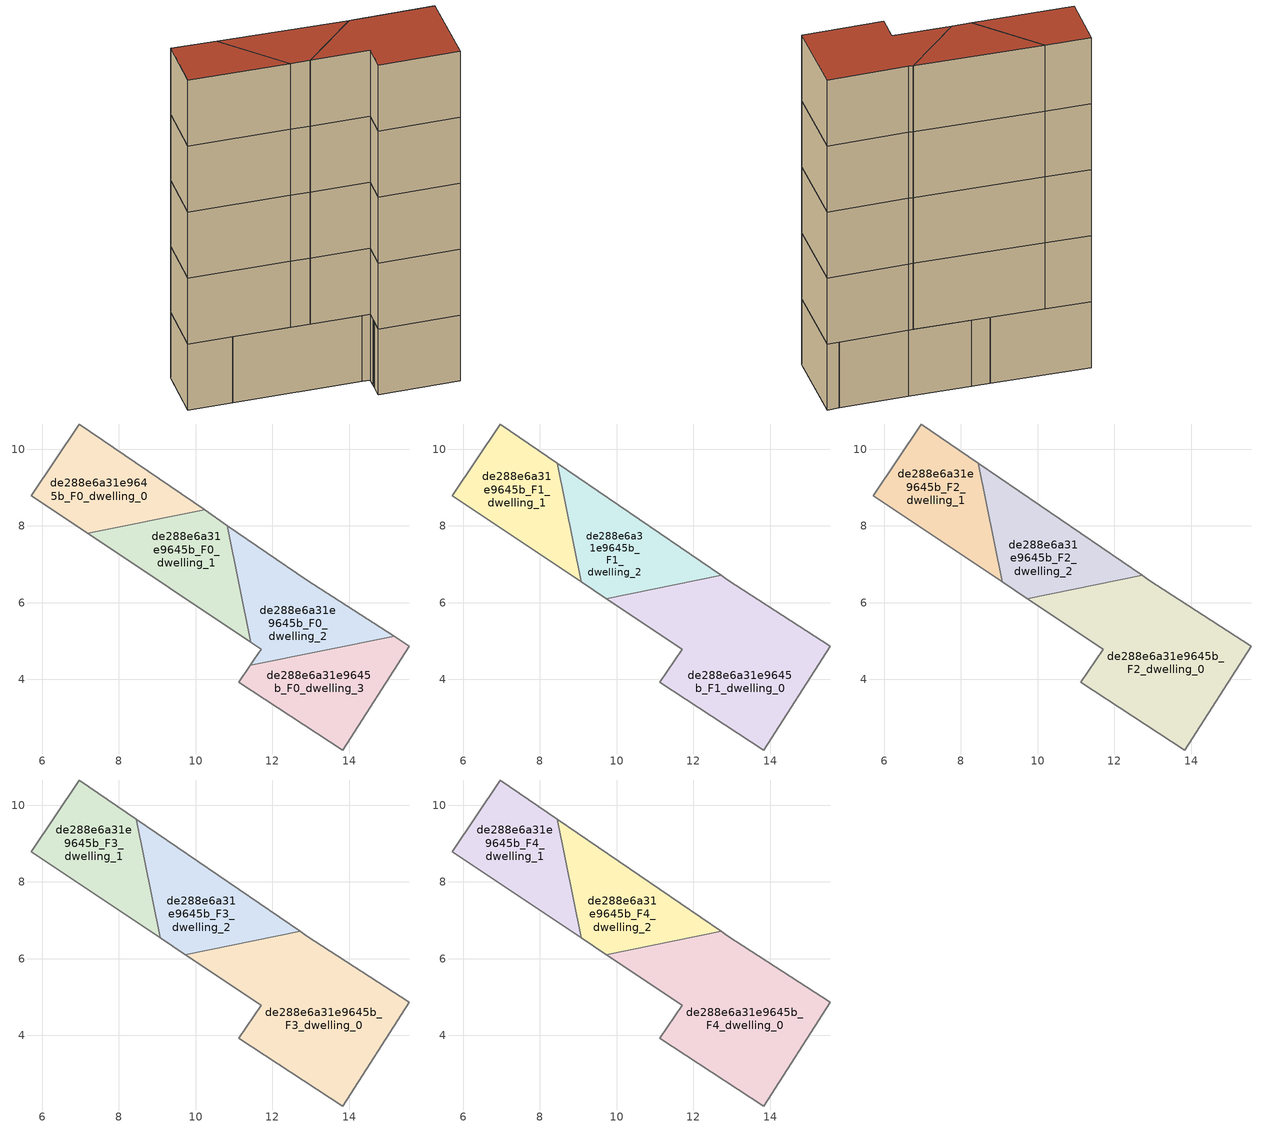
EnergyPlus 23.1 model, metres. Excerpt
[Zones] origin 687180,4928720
de288e6a31e9645b_F0_dwelling_0
 floor ground (EU_floor_Construction): 10.23,8.42 7.18,7.8 5.71,8.78 6.96,10.66 z0
 wall adiabatic (EU_wall_Construction): 10.23,8.42 6.96,10.66 5.71,8.78 7.18,7.8 z0:3
 wall to de288e6a31e9645b_F0_dwelling_1 (EU_wall_Construction): 7.18,7.8 10.23,8.42 z0:3
de288e6a31e9645b_F0_dwelling_1
 floor ground (EU_floor_Construction): 10.83,8.01 11.44,4.97 7.18,7.8 10.23,8.42 z0
 wall adiabatic (EU_wall_Construction): 10.83,8.01 10.23,8.42 / 7.18,7.8 11.44,4.97 z0:3
 wall to de288e6a31e9645b_F0_dwelling_2 (EU_wall_Construction): 11.44,4.97 10.83,8.01 z0:3
de288e6a31e9645b_F0_dwelling_2
 floor ground (EU_floor_Construction): 12.88,6.6 15.17,5.12 11.42,4.37 11.53,4.53 11.7,4.79 11.44,4.97 10.83,8.01 z0
 wall adiabatic (EU_wall_Construction): 11.44,4.97 11.7,4.79 11.53,4.53 / 15.17,5.12 12.88,6.6 10.83,8.01 / 11.42,4.37 11.53,4.53 z0:3
 wall to de288e6a31e9645b_F0_dwelling_3 (EU_wall_Construction): 11.42,4.37 15.17,5.12 z0:3
de288e6a31e9645b_F0_dwelling_3
 floor ground (EU_floor_Construction): 15.57,4.87 13.83,2.16 11.12,3.92 11.42,4.37 15.17,5.12 z0
 wall adiabatic (EU_wall_Construction): 11.42,4.37 11.12,3.92 13.83,2.16 15.57,4.87 15.17,5.12 z0:3
de288e6a31e9645b_F1_dwelling_0
 floor to de288e6a31e9645b_F0_dwelling_3 (EU_floor_Construction): 15.57,4.87 13.83,2.16 11.12,3.92 11.42,4.37 15.17,5.12 z3
 floor to de288e6a31e9645b_F0_dwelling_2 (EU_floor_Construction): 15.17,5.12 11.42,4.37 11.47,4.45 11.7,4.79 11.44,4.97 11.15,6.39 12.72,6.71 12.88,6.6 z3
 floor to de288e6a31e9645b_F0_dwelling_1 (EU_floor_Construction): 11.15,6.39 11.44,4.97 9.73,6.11 z3
 wall adiabatic (EU_wall_Construction): 9.73,6.11 11.7,4.79 11.12,3.92 13.83,2.16 15.57,4.87 12.88,6.6 12.72,6.71 z3:6
 wall to de288e6a31e9645b_F1_dwelling_2 (EU_wall_Construction): 12.72,6.71 9.73,6.11 z3:6
de288e6a31e9645b_F1_dwelling_1
 floor to de288e6a31e9645b_F0_dwelling_0 (EU_floor_Construction): 8.46,9.63 8.76,8.12 7.18,7.8 5.71,8.78 6.96,10.66 z3
 floor to de288e6a31e9645b_F0_dwelling_1 (EU_floor_Construction): 8.76,8.12 9.08,6.54 7.18,7.8 z3
 wall to de288e6a31e9645b_F1_dwelling_2 (EU_wall_Construction): 9.08,6.54 8.45,9.63 z3:6
 wall adiabatic (EU_wall_Construction): 8.45,9.63 6.96,10.66 5.71,8.78 9.08,6.54 z3:6
de288e6a31e9645b_F1_dwelling_2
 floor to de288e6a31e9645b_F0_dwelling_1 (EU_floor_Construction): 10.83,8.01 11.15,6.39 9.73,6.11 9.08,6.54 8.76,8.12 10.23,8.42 z3
 floor to de288e6a31e9645b_F0_dwelling_0 (EU_floor_Construction): 10.23,8.42 8.76,8.12 8.46,9.63 z3
 floor to de288e6a31e9645b_F0_dwelling_2 (EU_floor_Construction): 12.72,6.71 11.15,6.39 10.83,8.01 z3
 wall adiabatic (EU_wall_Construction): 12.72,6.71 8.45,9.63 / 9.08,6.54 9.73,6.11 z3:6
de288e6a31e9645b_F2_dwelling_0
 floor to de288e6a31e9645b_F1_dwelling_0 (EU_floor_Construction): 15.57,4.87 13.83,2.16 11.12,3.92 11.7,4.79 9.73,6.11 12.72,6.71 12.88,6.6 z6
 wall adiabatic (EU_wall_Construction): 9.73,6.11 11.7,4.79 11.12,3.92 13.83,2.16 15.57,4.87 12.88,6.6 12.72,6.71 z6:9
 wall to de288e6a31e9645b_F2_dwelling_2 (EU_wall_Construction): 12.72,6.71 9.73,6.11 z6:9
de288e6a31e9645b_F2_dwelling_1
 floor to de288e6a31e9645b_F1_dwelling_1 (EU_floor_Construction): 8.45,9.63 9.08,6.54 5.71,8.78 6.96,10.66 z6
 wall to de288e6a31e9645b_F2_dwelling_2 (EU_wall_Construction): 9.08,6.54 8.45,9.63 z6:9
 wall adiabatic (EU_wall_Construction): 8.45,9.63 6.96,10.66 5.71,8.78 9.08,6.54 z6:9
de288e6a31e9645b_F2_dwelling_2
 floor to de288e6a31e9645b_F1_dwelling_2 (EU_floor_Construction): 12.72,6.71 9.73,6.11 9.08,6.54 8.45,9.63 z6
 wall adiabatic (EU_wall_Construction): 12.72,6.71 8.45,9.63 / 9.08,6.54 9.73,6.11 z6:9
de288e6a31e9645b_F3_dwelling_0
 floor to de288e6a31e9645b_F2_dwelling_0 (EU_floor_Construction): 15.57,4.87 13.83,2.16 11.12,3.92 11.7,4.79 9.73,6.11 12.72,6.71 12.88,6.6 z9
 wall adiabatic (EU_wall_Construction): 9.73,6.11 11.7,4.79 11.12,3.92 13.83,2.16 15.57,4.87 12.88,6.6 12.72,6.71 z9:12
 wall to de288e6a31e9645b_F3_dwelling_2 (EU_wall_Construction): 12.72,6.71 9.73,6.11 z9:12
de288e6a31e9645b_F3_dwelling_1
 floor to de288e6a31e9645b_F2_dwelling_1 (EU_floor_Construction): 8.45,9.63 9.08,6.54 5.71,8.78 6.96,10.66 z9
 wall to de288e6a31e9645b_F3_dwelling_2 (EU_wall_Construction): 9.08,6.54 8.45,9.63 z9:12
 wall adiabatic (EU_wall_Construction): 8.45,9.63 6.96,10.66 5.71,8.78 9.08,6.54 z9:12
de288e6a31e9645b_F3_dwelling_2
 floor to de288e6a31e9645b_F2_dwelling_2 (EU_floor_Construction): 12.72,6.71 9.73,6.11 9.08,6.54 8.45,9.63 z9
 wall adiabatic (EU_wall_Construction): 12.72,6.71 8.45,9.63 / 9.08,6.54 9.73,6.11 z9:12
de288e6a31e9645b_F4_dwelling_0
 floor to de288e6a31e9645b_F3_dwelling_0 (EU_floor_Construction): 15.57,4.87 13.83,2.16 11.12,3.92 11.7,4.79 9.73,6.11 12.72,6.71 12.88,6.6 z12
 wall adiabatic (EU_wall_Construction): 9.73,6.11 11.7,4.79 11.12,3.92 13.83,2.16 15.57,4.87 12.88,6.6 12.72,6.71 z12:15
 wall to de288e6a31e9645b_F4_dwelling_2 (EU_wall_Construction): 12.72,6.71 9.73,6.11 z12:15
 roof outside (EU_roof_Construction): 13.83,2.16 15.57,4.87 12.88,6.6 12.72,6.71 9.73,6.11 11.7,4.79 11.12,3.92 z15
de288e6a31e9645b_F4_dwelling_1
 floor to de288e6a31e9645b_F3_dwelling_1 (EU_floor_Construction): 8.45,9.63 9.08,6.54 5.71,8.78 6.96,10.66 z12
 wall to de288e6a31e9645b_F4_dwelling_2 (EU_wall_Construction): 9.08,6.54 8.45,9.63 z12:15
 wall adiabatic (EU_wall_Construction): 8.45,9.63 6.96,10.66 5.71,8.78 9.08,6.54 z12:15
 roof outside (EU_roof_Construction): 9.08,6.54 8.45,9.63 6.96,10.66 5.71,8.78 z15
de288e6a31e9645b_F4_dwelling_2
 floor to de288e6a31e9645b_F3_dwelling_2 (EU_floor_Construction): 12.72,6.71 9.73,6.11 9.08,6.54 8.45,9.63 z12
 wall adiabatic (EU_wall_Construction): 12.72,6.71 8.45,9.63 / 9.08,6.54 9.73,6.11 z12:15
 roof outside (EU_roof_Construction): 12.72,6.71 8.45,9.63 9.08,6.54 9.73,6.11 z15
[Building]
EU S2 Campaign: North Axis=0; Terrain=City; Solar Distribution=FullExterior
[Site:Location]
Bologna: Latitude=44.5; Longitude=11.25; Time Zone=1; Elevation=37
[SizingPeriod:WeatherFileDays]
AnnualSizingPeriod: Begin Month=1; Begin Day of Month=1; End Month=12; End Day of Month=31; Day of Week for Start Day=Monday; Use Weather File Daylight Saving Period=No; Use Weather File Rain and Snow Indicators=No
[MATERIAL]
EU_InternalMass_Material: Roughness=MediumRough; Thickness=0.1; Conductivity=1; Density=1800; Specific Heat=900; Thermal Absorptance=0.9; Solar Absorptance=0.7; Visible Absorptance=0.7
[MATERIAL:NOMASS] Roughness=MediumRough; Thermal Absorptance=0.9; Solar Absorptance=0.7; Visible Absorptance=0.7
Name | Thermal Resistance
EU_wall_NoMass | 0.905828
EU_roof_NoMass | 0.37593
EU_floor_NoMass | 0.67114
[CONSTRUCTION]
EU_wall_Construction: EU_wall_NoMass
EU_roof_Construction: EU_roof_NoMass
EU_floor_Construction: EU_floor_NoMass
EU_InternalMass_Construction: EU_InternalMass_Material
[ZONE] Type=1; Multiplier=1; Ceiling Height=autocalculate; Floor Area=autocalculate; Part of Total Floor Area=Yes
Name | Volume
de288e6a31e9645b_F0_dwelling_0 | 19.2261
de288e6a31e9645b_F1_dwelling_0; de288e6a31e9645b_F2_dwelling_0; de288e6a31e9645b_F3_dwelling_0; de288e6a31e9645b_F4_dwelling_0 | 39.2402
de288e6a31e9645b_F0_dwelling_1 | 19.2217
de288e6a31e9645b_F1_dwelling_1; de288e6a31e9645b_F2_dwelling_1; de288e6a31e9645b_F3_dwelling_1; de288e6a31e9645b_F4_dwelling_1 | 19.6208
de288e6a31e9645b_F0_dwelling_2 | 20.02
de288e6a31e9645b_F1_dwelling_2; de288e6a31e9645b_F2_dwelling_2; de288e6a31e9645b_F3_dwelling_2; de288e6a31e9645b_F4_dwelling_2 | 19.623
de288e6a31e9645b_F0_dwelling_3 | 20.0134
[INTERNALMASS] Construction=EU_InternalMass_Construction
Name | Zone or ZoneList | Surface Area
de288e6a31e9645b_F0_dwelling_0_EU_InternalMass | de288e6a31e9645b_F0_dwelling_0 | 6.40942
de288e6a31e9645b_F0_dwelling_1_EU_InternalMass | de288e6a31e9645b_F0_dwelling_1 | 6.40642
de288e6a31e9645b_F0_dwelling_2_EU_InternalMass | de288e6a31e9645b_F0_dwelling_2 | 6.67296
de288e6a31e9645b_F0_dwelling_3_EU_InternalMass | de288e6a31e9645b_F0_dwelling_3 | 6.67127
de288e6a31e9645b_F1_dwelling_0_EU_InternalMass | de288e6a31e9645b_F1_dwelling_0 | 13.0798
de288e6a31e9645b_F1_dwelling_1_EU_InternalMass | de288e6a31e9645b_F1_dwelling_1 | 6.54043
de288e6a31e9645b_F1_dwelling_2_EU_InternalMass | de288e6a31e9645b_F1_dwelling_2 | 6.54082
de288e6a31e9645b_F2_dwelling_0_EU_InternalMass | de288e6a31e9645b_F2_dwelling_0 | 13.0798
de288e6a31e9645b_F2_dwelling_1_EU_InternalMass | de288e6a31e9645b_F2_dwelling_1 | 6.54043
de288e6a31e9645b_F2_dwelling_2_EU_InternalMass | de288e6a31e9645b_F2_dwelling_2 | 6.54082
de288e6a31e9645b_F3_dwelling_0_EU_InternalMass | de288e6a31e9645b_F3_dwelling_0 | 13.0798
de288e6a31e9645b_F3_dwelling_1_EU_InternalMass | de288e6a31e9645b_F3_dwelling_1 | 6.54043
de288e6a31e9645b_F3_dwelling_2_EU_InternalMass | de288e6a31e9645b_F3_dwelling_2 | 6.54082
de288e6a31e9645b_F4_dwelling_0_EU_InternalMass | de288e6a31e9645b_F4_dwelling_0 | 13.0798
de288e6a31e9645b_F4_dwelling_1_EU_InternalMass | de288e6a31e9645b_F4_dwelling_1 | 6.54043
de288e6a31e9645b_F4_dwelling_2_EU_InternalMass | de288e6a31e9645b_F4_dwelling_2 | 6.54082
[OTHEREQUIPMENT] Fuel Type=Electricity; Design Level Calculation Method=Watts/Area; Power per Zone Floor Area=1; Fraction Latent=0; Fraction Radiant=0; Fraction Lost=0; Carbon Dioxide Generation Rate=0; EndUse Subcategory=EU_Step8_InternalGains
Name | Zone or ZoneList or Space or SpaceList | Schedule
EU_Step8_InternalGain_de288e6a31e9645b_F0_dwelling_0_f000 | de288e6a31e9645b_F0_dwelling_0 | EU_Step8_GainSchedule_de288e6a31e9645b_F0_dwelling_0_f000
EU_Step8_InternalGain_de288e6a31e9645b_F0_dwelling_1_f000 | de288e6a31e9645b_F0_dwelling_1 | EU_Step8_GainSchedule_de288e6a31e9645b_F0_dwelling_1_f000
EU_Step8_InternalGain_de288e6a31e9645b_F0_dwelling_2_f000 | de288e6a31e9645b_F0_dwelling_2 | EU_Step8_GainSchedule_de288e6a31e9645b_F0_dwelling_2_f000
EU_Step8_InternalGain_de288e6a31e9645b_F0_dwelling_3_f000 | de288e6a31e9645b_F0_dwelling_3 | EU_Step8_GainSchedule_de288e6a31e9645b_F0_dwelling_3_f000
EU_Step8_InternalGain_de288e6a31e9645b_F1_dwelling_0_f000 | de288e6a31e9645b_F1_dwelling_0 | EU_Step8_GainSchedule_de288e6a31e9645b_F1_dwelling_0_f000
EU_Step8_InternalGain_de288e6a31e9645b_F1_dwelling_1_f000 | de288e6a31e9645b_F1_dwelling_1 | EU_Step8_GainSchedule_de288e6a31e9645b_F1_dwelling_1_f000
EU_Step8_InternalGain_de288e6a31e9645b_F1_dwelling_2_f000 | de288e6a31e9645b_F1_dwelling_2 | EU_Step8_GainSchedule_de288e6a31e9645b_F1_dwelling_2_f000
EU_Step8_InternalGain_de288e6a31e9645b_F2_dwelling_0_f000 | de288e6a31e9645b_F2_dwelling_0 | EU_Step8_GainSchedule_de288e6a31e9645b_F2_dwelling_0_f000
EU_Step8_InternalGain_de288e6a31e9645b_F2_dwelling_1_f000 | de288e6a31e9645b_F2_dwelling_1 | EU_Step8_GainSchedule_de288e6a31e9645b_F2_dwelling_1_f000
EU_Step8_InternalGain_de288e6a31e9645b_F2_dwelling_2_f000 | de288e6a31e9645b_F2_dwelling_2 | EU_Step8_GainSchedule_de288e6a31e9645b_F2_dwelling_2_f000
EU_Step8_InternalGain_de288e6a31e9645b_F3_dwelling_0_f000 | de288e6a31e9645b_F3_dwelling_0 | EU_Step8_GainSchedule_de288e6a31e9645b_F3_dwelling_0_f000
EU_Step8_InternalGain_de288e6a31e9645b_F3_dwelling_1_f000 | de288e6a31e9645b_F3_dwelling_1 | EU_Step8_GainSchedule_de288e6a31e9645b_F3_dwelling_1_f000
EU_Step8_InternalGain_de288e6a31e9645b_F3_dwelling_2_f000 | de288e6a31e9645b_F3_dwelling_2 | EU_Step8_GainSchedule_de288e6a31e9645b_F3_dwelling_2_f000
EU_Step8_InternalGain_de288e6a31e9645b_F4_dwelling_0_f000 | de288e6a31e9645b_F4_dwelling_0 | EU_Step8_GainSchedule_de288e6a31e9645b_F4_dwelling_0_f000
EU_Step8_InternalGain_de288e6a31e9645b_F4_dwelling_1_f000 | de288e6a31e9645b_F4_dwelling_1 | EU_Step8_GainSchedule_de288e6a31e9645b_F4_dwelling_1_f000
EU_Step8_InternalGain_de288e6a31e9645b_F4_dwelling_2_f000 | de288e6a31e9645b_F4_dwelling_2 | EU_Step8_GainSchedule_de288e6a31e9645b_F4_dwelling_2_f000
[ZONEVENTILATION:DESIGNFLOWRATE] Schedule=EU_AlwaysOn; Design Flow Rate Calculation Method=AirChanges/Hour; Air Changes per Hour=0.73129; Ventilation Type=Natural; Fan Pressure Rise=0; Fan Total Efficiency=1; Constant Term Coefficient=1; Temperature Term Coefficient=0; Velocity Term Coefficient=0; Velocity Squared Term Coefficient=0; Minimum Indoor Temperature=-100; Maximum Indoor Temperature=100; Delta Temperature=-100; Minimum Outdoor Temperature=-100; Maximum Outdoor Temperature=100; Maximum Wind Speed=40
Name | Zone or ZoneList or Space or SpaceList
EU_ConstantAir_de288e6a31e9645b_F0_dwelling_0 | de288e6a31e9645b_F0_dwelling_0
EU_ConstantAir_de288e6a31e9645b_F0_dwelling_1 | de288e6a31e9645b_F0_dwelling_1
EU_ConstantAir_de288e6a31e9645b_F0_dwelling_2 | de288e6a31e9645b_F0_dwelling_2
EU_ConstantAir_de288e6a31e9645b_F0_dwelling_3 | de288e6a31e9645b_F0_dwelling_3
EU_ConstantAir_de288e6a31e9645b_F1_dwelling_0 | de288e6a31e9645b_F1_dwelling_0
EU_ConstantAir_de288e6a31e9645b_F1_dwelling_1 | de288e6a31e9645b_F1_dwelling_1
EU_ConstantAir_de288e6a31e9645b_F1_dwelling_2 | de288e6a31e9645b_F1_dwelling_2
EU_ConstantAir_de288e6a31e9645b_F2_dwelling_0 | de288e6a31e9645b_F2_dwelling_0
EU_ConstantAir_de288e6a31e9645b_F2_dwelling_1 | de288e6a31e9645b_F2_dwelling_1
EU_ConstantAir_de288e6a31e9645b_F2_dwelling_2 | de288e6a31e9645b_F2_dwelling_2
EU_ConstantAir_de288e6a31e9645b_F3_dwelling_0 | de288e6a31e9645b_F3_dwelling_0
EU_ConstantAir_de288e6a31e9645b_F3_dwelling_1 | de288e6a31e9645b_F3_dwelling_1
EU_ConstantAir_de288e6a31e9645b_F3_dwelling_2 | de288e6a31e9645b_F3_dwelling_2
EU_ConstantAir_de288e6a31e9645b_F4_dwelling_0 | de288e6a31e9645b_F4_dwelling_0
EU_ConstantAir_de288e6a31e9645b_F4_dwelling_1 | de288e6a31e9645b_F4_dwelling_1
EU_ConstantAir_de288e6a31e9645b_F4_dwelling_2 | de288e6a31e9645b_F4_dwelling_2
[HVACTEMPLATE:THERMOSTAT] Constant Heating Setpoint=20; Constant Cooling Setpoint=50
EU_HeatOnly_de288e6a31e9645b_F0_dwelling_0; EU_HeatOnly_de288e6a31e9645b_F0_dwelling_1; EU_HeatOnly_de288e6a31e9645b_F0_dwelling_2; EU_HeatOnly_de288e6a31e9645b_F0_dwelling_3; EU_HeatOnly_de288e6a31e9645b_F1_dwelling_0; EU_HeatOnly_de288e6a31e9645b_F1_dwelling_1; EU_HeatOnly_de288e6a31e9645b_F1_dwelling_2; EU_HeatOnly_de288e6a31e9645b_F2_dwelling_0; EU_HeatOnly_de288e6a31e9645b_F2_dwelling_1; EU_HeatOnly_de288e6a31e9645b_F2_dwelling_2; EU_HeatOnly_de288e6a31e9645b_F3_dwelling_0; EU_HeatOnly_de288e6a31e9645b_F3_dwelling_1; EU_HeatOnly_de288e6a31e9645b_F3_dwelling_2; EU_HeatOnly_de288e6a31e9645b_F4_dwelling_0; EU_HeatOnly_de288e6a31e9645b_F4_dwelling_1; EU_HeatOnly_de288e6a31e9645b_F4_dwelling_2
[HVACTEMPLATE:ZONE:IDEALLOADSAIRSYSTEM] System Availability Schedule=EU_AlwaysOn; Maximum Heating Supply Air Temperature=50; Minimum Cooling Supply Air Temperature=13; Maximum Heating Supply Air Humidity Ratio=0.0156; Minimum Cooling Supply Air Humidity Ratio=0.0077; Heating Limit=NoLimit; Cooling Limit=NoLimit; Heating Availability Schedule=EU_AlwaysOn; Cooling Availability Schedule=EU_CoolingOff; Dehumidification Control Type=ConstantSensibleHeatRatio; Cooling Sensible Heat Ratio=0.7; Dehumidification Setpoint=60; Humidification Control Type=None; Humidification Setpoint=30; Outdoor Air Method=None; Outdoor Air Flow Rate per Person=0.00944; Outdoor Air Flow Rate per Zone Floor Area=0; Outdoor Air Flow Rate per Zone=0; Demand Controlled Ventilation Type=None; Outdoor Air Economizer Type=NoEconomizer; Heat Recovery Type=None; Sensible Heat Recovery Effectiveness=0.7; Latent Heat Recovery Effectiveness=0.65
Name | Template Thermostat
de288e6a31e9645b_F0_dwelling_0 | EU_HeatOnly_de288e6a31e9645b_F0_dwelling_0
de288e6a31e9645b_F0_dwelling_1 | EU_HeatOnly_de288e6a31e9645b_F0_dwelling_1
de288e6a31e9645b_F0_dwelling_2 | EU_HeatOnly_de288e6a31e9645b_F0_dwelling_2
de288e6a31e9645b_F0_dwelling_3 | EU_HeatOnly_de288e6a31e9645b_F0_dwelling_3
de288e6a31e9645b_F1_dwelling_0 | EU_HeatOnly_de288e6a31e9645b_F1_dwelling_0
de288e6a31e9645b_F1_dwelling_1 | EU_HeatOnly_de288e6a31e9645b_F1_dwelling_1
de288e6a31e9645b_F1_dwelling_2 | EU_HeatOnly_de288e6a31e9645b_F1_dwelling_2
de288e6a31e9645b_F2_dwelling_0 | EU_HeatOnly_de288e6a31e9645b_F2_dwelling_0
de288e6a31e9645b_F2_dwelling_1 | EU_HeatOnly_de288e6a31e9645b_F2_dwelling_1
de288e6a31e9645b_F2_dwelling_2 | EU_HeatOnly_de288e6a31e9645b_F2_dwelling_2
de288e6a31e9645b_F3_dwelling_0 | EU_HeatOnly_de288e6a31e9645b_F3_dwelling_0
de288e6a31e9645b_F3_dwelling_1 | EU_HeatOnly_de288e6a31e9645b_F3_dwelling_1
de288e6a31e9645b_F3_dwelling_2 | EU_HeatOnly_de288e6a31e9645b_F3_dwelling_2
de288e6a31e9645b_F4_dwelling_0 | EU_HeatOnly_de288e6a31e9645b_F4_dwelling_0
de288e6a31e9645b_F4_dwelling_1 | EU_HeatOnly_de288e6a31e9645b_F4_dwelling_1
de288e6a31e9645b_F4_dwelling_2 | EU_HeatOnly_de288e6a31e9645b_F4_dwelling_2
[SIZING:ZONE] Zone Cooling Design Supply Air Temperature Input Method=SupplyAirTemperature; Zone Cooling Design Supply Air Temperature=13; Zone Heating Design Supply Air Temperature Input Method=SupplyAirTemperature; Zone Heating Design Supply Air Temperature=50; Zone Cooling Design Supply Air Humidity Ratio=0.008; Zone Heating Design Supply Air Humidity Ratio=0.008; Cooling Design Air Flow Method=DesignDay; Cooling Design Air Flow Rate=0; Cooling Minimum Air Flow per Zone Floor Area=0.000762; Cooling Minimum Air Flow=0; Cooling Minimum Air Flow Fraction=0.2; Heating Design Air Flow Method=DesignDay; Heating Design Air Flow Rate=0; Heating Maximum Air Flow per Zone Floor Area=0.002032; Heating Maximum Air Flow=0.141576; Heating Maximum Air Flow Fraction=0.3; Account for Dedicated Outdoor Air System=No; Dedicated Outdoor Air System Control Strategy=NeutralSupplyAir; Dedicated Outdoor Air Low Setpoint Temperature for Design=autosize; Dedicated Outdoor Air High Setpoint Temperature for Design=autosize; Zone Load Sizing Method=Sensible Load Only No Latent Load; Zone Latent Cooling Design Supply Air Humidity Ratio Input Method=HumidityRatioDifference; Zone Cooling Design Supply Air Humidity Ratio Difference=0.005; Zone Latent Heating Design Supply Air Humidity Ratio Input Method=HumidityRatioDifference; Zone Humidification Design Supply Air Humidity Ratio Difference=0.005
de288e6a31e9645b_F0_dwelling_0; de288e6a31e9645b_F0_dwelling_1; de288e6a31e9645b_F0_dwelling_2; de288e6a31e9645b_F0_dwelling_3; de288e6a31e9645b_F1_dwelling_0; de288e6a31e9645b_F1_dwelling_1; de288e6a31e9645b_F1_dwelling_2; de288e6a31e9645b_F2_dwelling_0; de288e6a31e9645b_F2_dwelling_1; de288e6a31e9645b_F2_dwelling_2; de288e6a31e9645b_F3_dwelling_0; de288e6a31e9645b_F3_dwelling_1; de288e6a31e9645b_F3_dwelling_2; de288e6a31e9645b_F4_dwelling_0; de288e6a31e9645b_F4_dwelling_1; de288e6a31e9645b_F4_dwelling_2
[SCHEDULE:CONSTANT]
Name | Hourly Value
EU_AlwaysOn | 1
EU_CoolingOff | 0
[SCHEDULE:FILE] Column Number=1; Rows to Skip at Top=0; Number of Hours of Data=8760; Column Separator=Comma; Interpolate to Timestep=No; Minutes per Item=60; Adjust Schedule for Daylight Savings=Yes
Name | File
EU_Step8_GainSchedule_de288e6a31e9645b_F0_dwelling_0_f000 | ../../schedules/de288e6a31e9645b/de288e6a31e9645b_F0_dwelling_0_f000_gain.csv
EU_Step8_GainSchedule_de288e6a31e9645b_F0_dwelling_1_f000 | ../../schedules/de288e6a31e9645b/de288e6a31e9645b_F0_dwelling_1_f000_gain.csv
EU_Step8_GainSchedule_de288e6a31e9645b_F0_dwelling_2_f000 | ../../schedules/de288e6a31e9645b/de288e6a31e9645b_F0_dwelling_2_f000_gain.csv
EU_Step8_GainSchedule_de288e6a31e9645b_F0_dwelling_3_f000 | ../../schedules/de288e6a31e9645b/de288e6a31e9645b_F0_dwelling_3_f000_gain.csv
EU_Step8_GainSchedule_de288e6a31e9645b_F1_dwelling_0_f000 | ../../schedules/de288e6a31e9645b/de288e6a31e9645b_F1_dwelling_0_f000_gain.csv
EU_Step8_GainSchedule_de288e6a31e9645b_F1_dwelling_1_f000 | ../../schedules/de288e6a31e9645b/de288e6a31e9645b_F1_dwelling_1_f000_gain.csv
EU_Step8_GainSchedule_de288e6a31e9645b_F1_dwelling_2_f000 | ../../schedules/de288e6a31e9645b/de288e6a31e9645b_F1_dwelling_2_f000_gain.csv
EU_Step8_GainSchedule_de288e6a31e9645b_F2_dwelling_0_f000 | ../../schedules/de288e6a31e9645b/de288e6a31e9645b_F2_dwelling_0_f000_gain.csv
EU_Step8_GainSchedule_de288e6a31e9645b_F2_dwelling_1_f000 | ../../schedules/de288e6a31e9645b/de288e6a31e9645b_F2_dwelling_1_f000_gain.csv
EU_Step8_GainSchedule_de288e6a31e9645b_F2_dwelling_2_f000 | ../../schedules/de288e6a31e9645b/de288e6a31e9645b_F2_dwelling_2_f000_gain.csv
EU_Step8_GainSchedule_de288e6a31e9645b_F3_dwelling_0_f000 | ../../schedules/de288e6a31e9645b/de288e6a31e9645b_F3_dwelling_0_f000_gain.csv
EU_Step8_GainSchedule_de288e6a31e9645b_F3_dwelling_1_f000 | ../../schedules/de288e6a31e9645b/de288e6a31e9645b_F3_dwelling_1_f000_gain.csv
EU_Step8_GainSchedule_de288e6a31e9645b_F3_dwelling_2_f000 | ../../schedules/de288e6a31e9645b/de288e6a31e9645b_F3_dwelling_2_f000_gain.csv
EU_Step8_GainSchedule_de288e6a31e9645b_F4_dwelling_0_f000 | ../../schedules/de288e6a31e9645b/de288e6a31e9645b_F4_dwelling_0_f000_gain.csv
EU_Step8_GainSchedule_de288e6a31e9645b_F4_dwelling_1_f000 | ../../schedules/de288e6a31e9645b/de288e6a31e9645b_F4_dwelling_1_f000_gain.csv
EU_Step8_GainSchedule_de288e6a31e9645b_F4_dwelling_2_f000 | ../../schedules/de288e6a31e9645b/de288e6a31e9645b_F4_dwelling_2_f000_gain.csv
